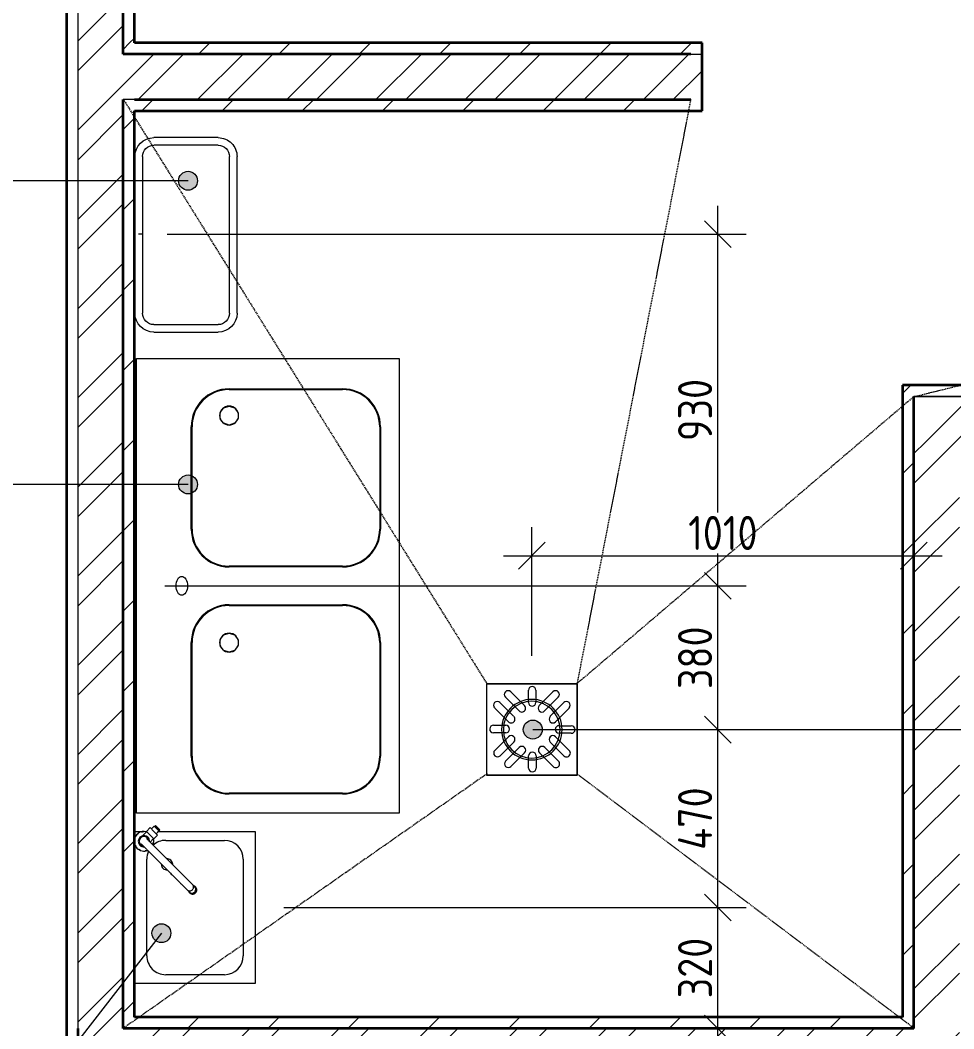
# Model space of a CAD drawing. Header units: millimetres. Extents: x -215207 to 92095, y -30385 to 123050.
# Drawn here: x 62177 to 64644, y 21255 to 23920 of the extents above; entities that cross this region are included whole.
import ezdxf

# ---------------------------------------------------------------- set-up
doc = ezdxf.new("R2010")
doc.units = ezdxf.units.MM
doc.linetypes.add('ADSK_Сверху', pattern=[4.5, 3, -1.5])
for name, color, linetype, lineweight in [('Аннотация', 7, 'Continuous', 20), ('Линии', 7, 'Continuous', 9), ('Обобщенные модели', 7, 'Continuous', 20), ('Размеры', 7, 'Continuous', 9), ('Сантехника', 7, 'Continuous', 20), ('Стены наружные', 7, 'Continuous', 20), ('Стены штриховка', 7, 'Continuous', 9)]:
    doc.layers.add(name, color=color, linetype=linetype, lineweight=lineweight)
for name, color, linetype, lineweight, true_color in [('вк 1 этаж_dwg', 7, 'Continuous', 9, 0x767676), ('ДОНМ_ТХ__ЭОМ_', 20, 'Continuous', 20, 0xff3f00), ('ТХ ВК Аннотации', 7, 'Continuous', 20, 0x4c9a9a)]:
    doc.layers.add(name, color=color, linetype=linetype, lineweight=lineweight, true_color=true_color)
doc.styles.add('GOST Common_2', font='GOST_Common.ttf', dxfattribs={"width": 0.9, "height": 90})
doc.dimstyles.new('ADSK_Основной_1_8_мм_синий', dxfattribs={"dimscale": 304.8, "dimtxt": 90.51435, "dimasz": 0.231955, "dimexe": 0.246063, "dimexo": 0.246063, "dimgap": 0.049213, "dimtad": 1, "dimdec": 0, "dimdsep": 46, "dimtxsty": 'GOST Common_2', "dimblk1": 'OBLIQUE', "dimblk2": 'OBLIQUE', "dimsah": 1, "dimcen": 0.09, "dimdle": 0.246063, "dimazin": 2, "dimtfac": 1, "dimtdec": 4, "dimtix": 1, "dimtmove": 0, "dimatfit": 3, "dimfxl": 0, "dimtvp": 1, "dimtolj": 1, "dimtzin": 0, "dimlwd": 20, "dimlwe": 20, "dimarcsym": 0})
doc.dimstyles.new('ADSK_Основной_1_8_мм_синий_маска', dxfattribs={"dimscale": 304.8, "dimtxt": 90.51435, "dimasz": 0.231955, "dimexe": 0.246063, "dimexo": 0.246063, "dimgap": 0.049213, "dimtad": 1, "dimdec": 0, "dimdsep": 46, "dimtxsty": 'GOST Common_2', "dimblk1": 'OBLIQUE', "dimblk2": 'OBLIQUE', "dimsah": 1, "dimcen": 0.09, "dimdle": 0.246063, "dimazin": 2, "dimtfac": 1, "dimtdec": 4, "dimtix": 1, "dimtmove": 0, "dimatfit": 3, "dimfxl": 0, "dimtvp": 1, "dimtolj": 1, "dimtzin": 0, "dimlwd": 20, "dimlwe": 20, "dimarcsym": 0})
pattern_1 = [(45, (42000, 8e-11), (-117.8655, 117.8655), []), (45, (42078.58, 8e-11), (-117.8655, 117.8655), [])]
pattern_2 = [(45, (42000, 8e-11), (-106.066, 106.066), [])]

# ---------------------------------------------------------------- blocks, each defined once
blk = doc.blocks.new('ADSK_ППР_Трап вертикальный - С гидрозатвором 240х240 D110-V12-План 1 этажа _Пищеблок_ - Привязка мокрых точек')
at = {"layer": 'Сантехника'}
for p, q in [((120, 120), (-120, 120)), ((-120, 120), (-120, -120)), ((120, -120), (120, 120)), ((-120, -120), (120, -120))]:
    blk.add_line(p, q, dxfattribs=at)
for radius, start, end in [(80, 0, 180), (75, 360, 180), (75, 109.9712, 115.0288), (75, 64.9712, 70.0288), (75, 155.4514, 160.0288), (75, 19.9712, 24.5486), (80, 180, 0), (75, 180, 360), (75, 199.9712, 205.0288), (75, 334.9712, 340.0288), (75, 244.9712, 250.0288), (75, 289.9712, 295.0288)]:
    blk.add_arc((0, 0), radius, start, end, dxfattribs=at)
blk = doc.blocks.new('ADSK_Ванна моечная 2-секционная - ГхШ 700х1200-7293717-План 1 этажа _Пищеблок_ - Привязка мокрых точек')
at = {"layer": 'Обобщенные модели', "lineweight": 9}
for p, q in [((-175, -250), (-170.4, -235.9)), ((-169.6, -234.9), (-158.2, -226.6)), ((-157.4, -226.2), (-142.6, -226.2)), ((-141.8, -226.6), (-130.4, -234.9)), ((-129.6, -235.9), (-125, -250)), ((425, -250), (429.6, -235.9)), ((430.4, -234.9), (441.8, -226.6)), ((442.6, -226.2), (457.4, -226.2)), ((458.2, -226.6), (469.6, -234.9)), ((470.4, -235.9), (475, -250)), ((-170.4, -264.1), (-175, -250)), ((-158.2, -273.4), (-169.6, -265.1)), ((-130.4, -265.1), (-141.8, -273.4)), ((-125, -250), (-129.6, -264.1)), ((429.6, -264.1), (425, -250)), ((441.8, -273.4), (430.4, -265.1)), ((469.6, -265.1), (458.2, -273.4)), ((475, -250), (470.4, -264.1)), ((-142.6, -273.8), (-157.4, -273.8)), ((457.4, -273.8), (442.6, -273.8))]:
    blk.add_line(p, q, dxfattribs=at)
at = {"layer": 'Сантехника'}
for p, q in [((-600, -5), (-600, 0)), ((600, 0), (600, -5)), ((-600, -5), (-600, -700)), ((-600, -5), (600, -5)), ((600, -700), (600, -5)), ((-450, -150), (-150, -150)), ((-450, -152), (-150, -152)), ((150, -150), (420.7, -150)), ((150, -152), (420.7, -152)), ((-550, -550), (-550, -250)), ((-548, -550), (-548, -250)), ((-52, -250), (-52, -550)), ((-50, -250), (-50, -550)), ((50, -550), (50, -250)), ((52, -550), (52, -250)), ((518.7, -250), (518.7, -550)), ((520.7, -250), (520.7, -550)), ((-150, -648), (-450, -648)), ((-150, -650), (-450, -650)), ((420.7, -648), (150, -648)), ((420.7, -650), (150, -650)), ((-600, -700), (600, -700))]:
    blk.add_line(p, q, dxfattribs=at)
at = {"layer": 'Сантехника', "flags": 128}
for points in [[(-25, -125), (-24.5, -122.1), (-23.1, -119.3), (-20.8, -116.7), (-17.7, -114.4), (-13.9, -112.5), (-9.6, -111.1), (-4.9, -110.3), (0, -110), (4.9, -110.3), (9.6, -111.1), (13.9, -112.5), (17.7, -114.4), (20.8, -116.7), (23.1, -119.3), (24.5, -122.1), (25, -125)], [(25, -125), (24.5, -127.9), (23.1, -130.7), (20.8, -133.3), (17.7, -135.6), (13.9, -137.5), (9.6, -138.9), (4.9, -139.7), (0, -140), (-4.9, -139.7), (-9.6, -138.9), (-13.9, -137.5), (-17.7, -135.6), (-20.8, -133.3), (-23.1, -130.7), (-24.5, -127.9), (-25, -125)]]:
    blk.add_lwpolyline(points, dxfattribs=at)
at = {"layer": 'Сантехника'}
for centre, radius, start, end in [((-450, -250), 100, 90, 180), ((-450, -250), 98, 90, 180), ((-150, -250), 100, 360, 90), ((-150, -250), 98, 0, 90), ((150, -250), 100, 90, 180), ((150, -250), 98, 90, 180), ((420.7, -250), 100, 0, 90), ((420.7, -250), 98, 0, 90), ((-150, -250), 25, 0, 180), ((450, -250), 25, 0, 180), ((-150, -250), 25, 180, 360), ((450, -250), 25, 180, 360), ((-450, -550), 100, 180, 270), ((-450, -550), 98, 180, 270), ((-150, -550), 100, 270, 0), ((-150, -550), 98, 270, 0), ((150, -550), 100, 180, 270), ((150, -550), 98, 180, 270), ((420.7, -550), 100, 270, 0), ((420.7, -550), 98, 270, 0)]:
    blk.add_arc(centre, radius, start, end, dxfattribs=at)
blk = doc.blocks.new('Рукомойник _П10_ - Тип 1-7305781-План 1 этажа _Пищеблок_ - Привязка мокрых точек')
at = {"layer": 'Обобщенные модели', "lineweight": 9}
for start, end in [(75, 81.9745), (75, 81.9745), (75, 81.9745), (188.0255, 195), (188.0255, 195), (188.0255, 195), (327.703, 335.3352), (327.703, 335.3352), (327.703, 335.3352), (8.0255, 15), (8.0255, 15), (8.0255, 15), (221.1897, 228.8103), (221.1897, 228.8103), (221.1897, 228.8103), (255, 261.9745), (255, 261.9745), (255, 261.9745), (294.6648, 302.297), (294.6648, 302.297), (294.6648, 302.297)]:
    blk.add_arc((-50, 40), 25, start, end, dxfattribs=at)
at = {"layer": 'Сантехника'}
for p, q in [((325, 335), (-75, 335)), ((-75, 335), (-75, 76)), ((325, 15), (325, 335)), ((-2.5, 302.5), (252.5, 302.5)), ((-52.5, 97.5), (-52.5, 252.5)), ((302.5, 252.5), (302.5, 97.5)), ((70.1, 174.2), (64, 168.1)), ((71.4, 176.8), (69.6, 175)), ((78.1, 154), (84.2, 160.1)), ((85, 159.6), (86.8, 161.4)), ((-91.9, 70.6), (-80.6, 81.9)), ((-79.9, 81.2), (-91.2, 69.9)), ((-80.6, 81.9), (-79.8, 81.2)), ((-79.9, 81.2), (-77.6, 78.9)), ((-91.2, 69.8), (-91.9, 70.6)), ((-88.9, 67.6), (-91.2, 69.9)), ((-89.6, 66.9), (-82.5, 59.8)), ((-77.6, 78.9), (-88.9, 67.6)), ((-86, 56.2), (-76.1, 66.1)), ((-86, 56.2), (-76.1, 46.3)), ((-69.8, 72.5), (-76.9, 79.6)), ((-76.1, 66.1), (-66.2, 76)), ((-76.1, 46.3), (-66.2, 56.2)), ((-56.3, 66.1), (-66.2, 76)), ((-66.2, 56.2), (-56.3, 66.1)), ((-47.9, 56.3), (-57, 65.4)), ((-75.4, 47), (-62.6, 34.1)), ((-75, 46.6), (-75, 45.5)), ((-75, 39.5), (-75, 15)), ((252.5, 47.5), (-2.5, 47.5))]:
    blk.add_line(p, q, dxfattribs=at)
at = {"layer": 'Сантехника', "flags": 128}
for points in [[(64, 168.1), (63.5, 167.7), (63, 167.2), (62.4, 166.5), (61.7, 165.8), (60.9, 165), (60, 164.2), (59, 163.2), (58, 162.1), (56.8, 160.9), (55.6, 159.7), (54.2, 158.4), (52.8, 157), (51.3, 155.5), (49.8, 153.9), (48.2, 152.3), (46.5, 150.6), (44.7, 148.8), (42.8, 147), (40.9, 145.1), (39, 143.1), (37, 141.1), (34.9, 139), (32.8, 136.9), (30.6, 134.8), (28.4, 132.6), (26.2, 130.3), (23.9, 128), (21.6, 125.7), (19.2, 123.4), (16.9, 121), (14.5, 118.6), (12.1, 116.2), (9.6, 113.8), (7.2, 111.4), (4.8, 108.9), (2.3, 106.5), (-0.1, 104.1), (-2.5, 101.6), (-4.9, 99.2), (-7.3, 96.8), (-9.7, 94.4), (-12.1, 92.1), (-14.4, 89.7), (-16.7, 87.4), (-19, 85.1), (-21.2, 82.9), (-23.4, 80.7), (-25.6, 78.5), (-27.7, 76.4), (-29.8, 74.4), (-31.8, 72.4), (-33.7, 70.4), (-35.6, 68.5), (-37.4, 66.7), (-39.2, 65), (-40.9, 63.3), (-42.5, 61.7), (-44, 60.1), (-45.5, 58.6), (-46.9, 57.3), (-48.2, 55.9), (-49.4, 54.7), (-50.6, 53.6), (-51.6, 52.5), (-52.6, 51.6), (-53.4, 50.7), (-54.2, 49.9), (-54.9, 49.2), (-55.5, 48.6), (-56, 48.1), (-56.4, 47.7), (-56.7, 47.4), (-56.9, 47.2), (-57, 47.1), (-57.1, 47.1)], [(-42.9, 32.9), (-42.9, 33), (-42.7, 33.1), (-42.5, 33.4), (-42.2, 33.7), (-41.7, 34.1), (-41.2, 34.7), (-40.6, 35.3), (-39.8, 36), (-39, 36.8), (-38.1, 37.7), (-37.1, 38.7), (-36, 39.8), (-34.9, 41), (-33.6, 42.2), (-32.3, 43.6), (-30.9, 45), (-29.4, 46.5), (-27.8, 48), (-26.2, 49.7), (-24.5, 51.4), (-22.7, 53.2), (-20.8, 55), (-18.9, 56.9), (-17, 58.9), (-14.9, 60.9), (-12.9, 63), (-10.7, 65.1), (-8.6, 67.3), (-6.4, 69.5), (-4.1, 71.7), (-1.8, 74), (0.5, 76.4), (2.8, 78.7), (5.2, 81.1), (7.6, 83.5), (10, 85.9), (12.4, 88.3), (14.9, 90.7), (17.3, 93.2), (19.7, 95.6), (22.2, 98), (24.6, 100.4), (27, 102.9), (29.4, 105.3), (31.8, 107.6), (34.1, 110), (36.5, 112.3), (38.8, 114.6), (41.1, 116.9), (43.3, 119.1), (45.5, 121.3), (47.6, 123.5), (49.7, 125.6), (51.8, 127.6), (53.8, 129.6), (55.7, 131.6), (57.6, 133.5), (59.4, 135.3), (61.2, 137), (62.8, 138.7), (64.5, 140.3), (66, 141.8), (67.4, 143.3), (68.8, 144.7), (70.1, 146), (71.3, 147.2), (72.5, 148.3), (73.5, 149.4), (74.5, 150.3), (75.3, 151.2), (76.1, 151.9), (76.8, 152.6), (77.3, 153.2), (77.8, 153.7), (78.1, 154)]]:
    blk.add_lwpolyline(points, dxfattribs=at)
at = {"layer": 'Сантехника'}
for centre, radius, start, end in [((-2.5, 252.5), 50, 90, 180), ((252.5, 252.5), 50, 360, 90), ((10.9, 100.9), 15, 90, 182.9845), ((10.9, 100.9), 15, 87.0326, 90), ((-2.5, 97.5), 50, 180, 222.004), ((10.9, 100.9), 15, 266.7523, 270), ((10.9, 100.9), 15, 270, 2.9674), ((252.5, 97.5), 50, 270, 0), ((-50, 40), 15, 85.711, 135), ((-50, 40), 26, 67.3883, 104.3766), ((-50, 40), 26, 165.6234, 268.713), ((-50, 40), 15, 135, 315), ((-50, 40), 12.5, 135, 315), ((-50, 40), 12.5, 99.5538, 135), ((-50, 40), 12.5, 315, 347.6951), ((-50, 40), 15, 315, 3.8753), ((-50, 40), 26, 315, 22.5396), ((-2.5, 97.5), 50, 244.8408, 270), ((-50, 40), 26, 282.5447, 315)]:
    blk.add_arc(centre, radius, start, end, dxfattribs=at)
for centre, major_axis, start_param, end_param in [((77.3, 167.3), (-7.7, 7.7), 5.513272, 6.629642), ((79.1, 169.1), (-7.7, 7.7), 4.712389, 6.556652), ((77.2, 167.2), (-7.07, 7.07), 5.517864, 6.283185), ((77.2, 167.2), (-7.07, 7.07), 4.974188, 5.497787), ((77.3, 167.3), (-7.7, 7.7), 2.794984, 3.91149), ((77.2, 167.2), (-7.07, 7.07), 4.712389, 4.954111), ((77.3, 167.3), (-7.7, 7.7), 4.712389, 4.975198), ((77.2, 167.2), (-7.07, 7.07), 4.470667, 4.712389), ((77.2, 167.2), (-7.07, 7.07), 3.141593, 3.906913), ((79.1, 169.1), (-7.7, 7.7), 2.868126, 4.712389), ((77.3, 167.3), (-7.7, 7.7), 4.449578, 4.712389), ((77.2, 167.2), (-7.07, 7.07), 3.926991, 4.45059)]:
    blk.add_ellipse(centre, major_axis=major_axis, ratio=0.971547, start_param=start_param, end_param=end_param, dxfattribs=at)
for points, knots in [([(78, 168), (77.2, 168.8), (75.2, 170.2), (71.8, 171.1), (68.3, 170.8), (65.2, 169.4), (63.6, 167.9), (63, 167)], [-1, -1, -1, -1, -0.8888889, -0.7777778, -0.6666667, -0.5555556, -0.4529032, -0.4529032, -0.4529032, -0.4529032]), ([(77, 153), (77.9, 153.6), (79.4, 155.2), (80.8, 158.3), (81.1, 161.8), (80.2, 165.2), (78.8, 167.2), (78, 168)], [-0.5472955, -0.5472955, -0.5472955, -0.5472955, -0.4444444, -0.3333333, -0.2222222, -0.1111111, 0, 0, 0, 0])]:
    blk.add_open_spline(points, degree=3, knots=knots, dxfattribs=at)
blk = doc.blocks.new('вк 1 этаж_dwg_трап-8125125-План 1 этажа _Пищеблок_ - Привязка мокрых точек')
at = {"layer": 'ТХ ВК Аннотации', "color": 7}
for p, q in [((34771.5, 62035.5), (34531.5, 62035.5)), ((34595.6, 62013.9), (34631.8, 61977.7)), ((34642.3, 61986), (34642.3, 62018.3)), ((34662.3, 62018.3), (34662.3, 61986)), ((34671, 61977.7), (34707.3, 62013.9)), ((34567.2, 61985.5), (34603.4, 61949.3)), ((34617.7, 61963.6), (34581.5, 61999.8)), ((34721.4, 61999.8), (34685.2, 61963.6)), ((34699.5, 61949.3), (34735.7, 61985.5)), ((34589.8, 61934.6), (34553.6, 61970.8)), ((34750.4, 61970.8), (34714.2, 61934.6)), ((34550.1, 61925.7), (34582.5, 61925.5)), ((34723.3, 61924.5), (34755.7, 61924.3)), ((34582.4, 61905.5), (34550, 61905.7)), ((34553.6, 61859.2), (34589.8, 61895.4)), ((34714.2, 61895.4), (34750.4, 61859.2)), ((34755.6, 61904.3), (34723.2, 61904.5)), ((34604, 61881.3), (34567.7, 61845)), ((34736.2, 61845), (34700, 61881.3)), ((34582, 61830.7), (34618.3, 61867)), ((34632.4, 61852.8), (34596.2, 61816.6)), ((34642.9, 61812.2), (34642.9, 61844.6)), ((34662.9, 61844.6), (34662.9, 61812.2)), ((34707.8, 61816.6), (34671.6, 61852.8)), ((34685.7, 61867), (34722, 61830.7))]:
    blk.add_line(p, q, dxfattribs=at)
at = {"layer": 'ТХ ВК Аннотации', "color": 7, "flags": 128}
blk.add_lwpolyline([(34532, 62035), (34532, 61795), (34772, 61795), (34772, 62035)], dxfattribs=at)
at = {"layer": 'ТХ ВК Аннотации', "color": 7}
for centre, start, end in [((34588.6, 62006.9), 45, 225), ((34652.3, 62018.3), 0, 180), ((34714.3, 62006.9), 315, 135), ((34560.1, 61978.4), 45, 225), ((34624.8, 61970.6), 225, 45), ((34652.3, 61986), 180, 0), ((34678.1, 61970.6), 135, 315), ((34742.8, 61978.4), 315, 135), ((34596.9, 61941.7), 225, 45), ((34707.1, 61941.7), 135, 315), ((34550.1, 61915.7), 89.6219, 269.6219), ((34582.5, 61915.5), 269.6219, 89.6219), ((34723.3, 61914.5), 89.6219, 269.6219), ((34755.6, 61914.3), 269.6219, 89.6219), ((34596.9, 61888.3), 315, 135), ((34707.1, 61888.3), 45, 225), ((34625.3, 61859.9), 315, 135), ((34678.7, 61859.9), 45, 225), ((34560.7, 61852.1), 135, 315), ((34652.9, 61844.6), 0, 180), ((34743.3, 61852.1), 225, 45), ((34589.1, 61823.7), 135, 315), ((34714.9, 61823.7), 225, 45), ((34652.9, 61812.2), 180, 0)]:
    blk.add_arc(centre, 10, start, end, dxfattribs=at)
for points, knots in [([(34533.5, 62033.5), (34533.3, 62033.7), (34533.1, 62033.9), (34532.8, 62034.2), (34532.5, 62034.5), (34532.3, 62034.7), (34532.2, 62034.8), (34532, 62035), (34531.9, 62035.1), (34531.7, 62035.3), (34531.6, 62035.4), (34531.5, 62035.5), (34531.5, 62035.5), (34531.5, 62035.5), (34531.5, 62035.5)], [0, 0, 0, 0, 0.142857, 0.285714, 0.357143, 0.428571, 0.5, 0.571429, 0.642857, 0.714286, 0.785714, 0.857143, 0.928571, 1, 1, 1, 1]), ([(34771.5, 62035.5), (34771.5, 62035.5), (34771.4, 62035.5), (34771.4, 62035.5), (34771.3, 62035.4), (34771.2, 62035.3), (34771.1, 62035.1), (34770.9, 62035), (34770.7, 62034.8), (34770.6, 62034.7), (34770.4, 62034.5), (34770.2, 62034.2), (34769.8, 62033.9), (34769.6, 62033.7), (34769.5, 62033.5)], [0, 0, 0, 0, 0.071429, 0.142857, 0.214286, 0.285714, 0.357143, 0.428571, 0.5, 0.571429, 0.642857, 0.714286, 0.857143, 1, 1, 1, 1]), ([(34532, 61795), (34532, 61795), (34532, 61795), (34532.1, 61795.1), (34532.2, 61795.2), (34532.3, 61795.3), (34532.4, 61795.4), (34532.5, 61795.5), (34532.7, 61795.7), (34532.9, 61795.9), (34533.1, 61796.1), (34533.3, 61796.3), (34533.6, 61796.6), (34533.9, 61796.9), (34534, 61797)], [0, 0, 0, 0, 0.071429, 0.142857, 0.214286, 0.285714, 0.357143, 0.428571, 0.5, 0.571429, 0.642857, 0.714286, 0.857143, 1, 1, 1, 1]), ([(34770, 61797), (34770.1, 61796.9), (34770.4, 61796.6), (34770.7, 61796.3), (34770.9, 61796.1), (34771.1, 61795.9), (34771.3, 61795.7), (34771.5, 61795.5), (34771.6, 61795.4), (34771.7, 61795.3), (34771.8, 61795.2), (34771.9, 61795.1), (34772, 61795), (34772, 61795), (34772, 61795)], [0, 0, 0, 0, 0.142857, 0.285714, 0.357143, 0.428571, 0.5, 0.571429, 0.642857, 0.714286, 0.785714, 0.857143, 0.928571, 1, 1, 1, 1])]:
    blk.add_open_spline(points, degree=3, knots=knots, dxfattribs=at)
blk = doc.blocks.new('вк 1 этаж_dwg_трапы-8125126-План 1 этажа _Пищеблок_ - Привязка мокрых точек')
blk.add_blockref('вк 1 этаж_dwg_трап-8125125-План 1 этажа _Пищеблок_ - Привязка мокрых точек', (-318690.1, -269.5))
blk = doc.blocks.new('вк 1 этаж_dwg_ed-8125120-План 1 этажа _Пищеблок_ - Привязка мокрых точек')
at = {"layer": 'ДОНМ_ТХ__ЭОМ_', "color": 7}
for p, q in [((-207, 270), (207, 270)), ((-207, 250), (207, 250)), ((-257, 50), (-257, 220)), ((-237, 50), (-237, 220)), ((237, 220), (237, 50)), ((257, 220), (257, 50)), ((207, 20), (-207, 20)), ((207, 0), (-207, 0))]:
    blk.add_line(p, q, dxfattribs=at)
for centre, radius, start, end in [((-207, 220), 50, 90, 180), ((207, 220), 50, 360, 90), ((-207, 220), 30, 90, 180), ((207, 220), 30, 360, 90), ((-207, 50), 50, 180, 270), ((-207, 50), 30, 180, 270), ((207, 50), 50, 270, 0), ((207, 50), 30, 270, 0)]:
    blk.add_arc(centre, radius, start, end, dxfattribs=at)
blk = doc.blocks.new('вк 1 этаж_dwg-8122296-План 1 этажа _Пищеблок_ - Привязка мокрых точек')
blk.add_blockref('вк 1 этаж_dwg_трапы-8125126-План 1 этажа _Пищеблок_ - Привязка мокрых точек', (292186, -54922.2))
at = {"extrusion": (0, 0, -1), "zscale": -1, "rotation": 270}
blk.add_blockref('вк 1 этаж_dwg_ed-8125120-План 1 этажа _Пищеблок_ - Привязка мокрых точек', (-7368.3, 8029.8), dxfattribs=at)
blk = doc.blocks.new('_Oblique')
at = {"color": 0, "linetype": 'ByBlock', "lineweight": -2}
blk.add_line((-0.5, -0.5), (0.5, 0.5), dxfattribs=at)
blk = doc.blocks.new('*D738')
at = {"layer": 'Defpoints', "color": 0, "transparency": 16777216}
for p in [(62799, 21575.3), (64020.6, 21575.3), (63970.6, 21255.3)]:
    blk.add_point(p, dxfattribs=at)
at = {"layer": 'Размеры', "color": 0, "lineweight": 20, "transparency": 16777216}
for p, q in [((64020.6, 21180.3), (64020.6, 21650.3)), ((62874, 21575.3), (64095.6, 21575.3)), ((64045.6, 21255.3), (64095.6, 21255.3))]:
    blk.add_line(p, q, dxfattribs=at)
at = {"layer": 'Размеры', "color": 0, "lineweight": 20, "transparency": 16777216, "xscale": 70.7, "yscale": 70.7, "zscale": 70.7}
for p, rotation in [((64020.6, 21575.3), 90), ((64020.6, 21255.3), 270)]:
    blk.add_blockref('_Oblique', p, dxfattribs=dict(at, rotation=rotation))
at = {"layer": 'Размеры', "color": 0, "lineweight": 20, "transparency": 16777216, "insert": (63960.6, 21415.3), "char_height": 90, "width": 204.348, "attachment_point": 5, "rotation": 90, "style": 'GOST Common_2'}
blk.add_mtext('\\A1;320', dxfattribs=at)
blk = doc.blocks.new('*D739')
at = {"layer": 'Defpoints', "color": 0, "transparency": 16777216}
for p in [(63649, 22045.3), (64020.6, 22045.3), (62799, 21575.3)]:
    blk.add_point(p, dxfattribs=at)
at = {"layer": 'Размеры', "color": 0, "lineweight": 20, "transparency": 16777216}
for p, q in [((64020.6, 21500.3), (64020.6, 22120.3)), ((63724, 22045.3), (64095.6, 22045.3)), ((62874, 21575.3), (64095.6, 21575.3))]:
    blk.add_line(p, q, dxfattribs=at)
at = {"layer": 'Размеры', "color": 0, "lineweight": 20, "transparency": 16777216, "xscale": 70.7, "yscale": 70.7, "zscale": 70.7}
for p, rotation in [((64020.6, 22045.3), 90), ((64020.6, 21575.3), 270)]:
    blk.add_blockref('_Oblique', p, dxfattribs=dict(at, rotation=rotation))
at = {"layer": 'Размеры', "color": 0, "lineweight": 20, "transparency": 16777216, "insert": (63960.6, 21810.3), "char_height": 90, "width": 213.552, "attachment_point": 5, "rotation": 90, "style": 'GOST Common_2'}
blk.add_mtext('\\A1;470', dxfattribs=at)
blk = doc.blocks.new('*D740')
at = {"layer": 'Defpoints', "color": 0, "transparency": 16777216}
for p in [(62484, 22425.3), (64020.6, 22425.3), (63649, 22045.3)]:
    blk.add_point(p, dxfattribs=at)
at = {"layer": 'Размеры', "color": 0, "lineweight": 20, "transparency": 16777216}
for p, q in [((64020.6, 21970.3), (64020.6, 22500.3)), ((62559, 22425.3), (64095.6, 22425.3)), ((63724, 22045.3), (64095.6, 22045.3))]:
    blk.add_line(p, q, dxfattribs=at)
at = {"layer": 'Размеры', "color": 0, "lineweight": 20, "transparency": 16777216, "xscale": 70.7, "yscale": 70.7, "zscale": 70.7}
for p, rotation in [((64020.6, 22425.3), 90), ((64020.6, 22045.3), 270)]:
    blk.add_blockref('_Oblique', p, dxfattribs=dict(at, rotation=rotation))
at = {"layer": 'Размеры', "color": 0, "lineweight": 20, "transparency": 16777216, "insert": (63960.6, 22235.3), "char_height": 90, "width": 204.348, "attachment_point": 5, "rotation": 90, "style": 'GOST Common_2'}
blk.add_mtext('\\A1;380', dxfattribs=at)
blk = doc.blocks.new('*D741')
at = {"layer": 'Defpoints', "color": 0, "transparency": 16777216}
for p in [(62490, 23354.8), (64020.6, 23354.8), (62484, 22425.3)]:
    blk.add_point(p, dxfattribs=at)
at = {"layer": 'Размеры', "color": 0, "lineweight": 20, "transparency": 16777216}
for p, q in [((64020.6, 22350.3), (64020.6, 23429.8)), ((62565, 23354.8), (64095.6, 23354.8)), ((62559, 22425.3), (64095.6, 22425.3))]:
    blk.add_line(p, q, dxfattribs=at)
at = {"layer": 'Размеры', "color": 0, "lineweight": 20, "transparency": 16777216, "xscale": 70.7, "yscale": 70.7, "zscale": 70.7}
for p, rotation in [((64020.6, 23354.8), 90), ((64020.6, 22425.3), 270)]:
    blk.add_blockref('_Oblique', p, dxfattribs=dict(at, rotation=rotation))
at = {"layer": 'Размеры', "color": 0, "lineweight": 20, "transparency": 16777216, "insert": (63960.6, 22890.1), "char_height": 90, "width": 204.348, "attachment_point": 5, "rotation": 90, "style": 'GOST Common_2'}
blk.add_mtext('\\A1;930', dxfattribs=at)
blk = doc.blocks.new('*D753')
at = {"layer": 'Defpoints', "color": 0, "transparency": 16777216}
for p in [(64539, 22555.1), (64539, 22505.1), (63529, 22165.3)]:
    blk.add_point(p, dxfattribs=at)
at = {"layer": 'Размеры', "color": 0, "lineweight": 20, "transparency": 16777216}
for p, q in [((63529, 22240.3), (63529, 22580.1)), ((63454, 22505.1), (64614, 22505.1)), ((64539, 22480.1), (64539, 22430.1))]:
    blk.add_line(p, q, dxfattribs=at)
at = {"layer": 'Размеры', "color": 0, "lineweight": 20, "transparency": 16777216, "xscale": 70.7, "yscale": 70.7, "zscale": 70.7, "rotation": 180}
blk.add_blockref('_Oblique', (63529, 22505.1), dxfattribs=at)
at = {"layer": 'Размеры', "color": 0, "lineweight": 20, "transparency": 16777216, "xscale": 70.7, "yscale": 70.7, "zscale": 70.7}
blk.add_blockref('_Oblique', (64539, 22505.1), dxfattribs=at)
at = {"layer": 'Размеры', "color": 0, "lineweight": 20, "transparency": 16777216, "insert": (64034, 22565.1), "char_height": 90, "width": 231.962, "attachment_point": 5, "style": 'GOST Common_2', "bg_fill": 3, "box_fill_scale": 1.1, "bg_fill_color": 256, "bg_fill_true_color": 13158600, "bg_fill_transparency": 0}
blk.add_mtext('\\A1;1010', dxfattribs=at)

msp = doc.modelspace()

# ---------------------------------------------------------------- hatches: boundary and pattern name
at = {"layer": 'Аннотация', "lineweight": 9, "true_color": 0x0000ff}
h = msp.add_hatch(color=5, dxfattribs=at)
edge = h.paths.add_edge_path()
edge.add_arc((62620.5, 23495.9), 25, 0, 360)
h = msp.add_hatch(color=5, dxfattribs=at)
edge = h.paths.add_edge_path()
edge.add_arc((62620.5, 22693.4), 25, 0, 360)
h = msp.add_hatch(color=5, dxfattribs=at)
edge = h.paths.add_edge_path()
edge.add_arc((63531.6, 22045.5), 25, 0, 360)
h = msp.add_hatch(color=5, dxfattribs=at)
edge = h.paths.add_edge_path()
edge.add_arc((62550.1, 21507.4), 25, 0, 360)
at = {"layer": 'Стены наружные', "lineweight": 9}
h = msp.add_hatch(dxfattribs=at)
h.set_pattern_fill('FP_13', color=256, style=0, pattern_type=2)
h.set_pattern_definition(pattern_1)
h.paths.add_polyline_path([(62350.5, 21255.3), (62449, 21255.3), (62449, 25450.4), (62329, 25450.4), (62329, 21255.3)])
h = msp.add_hatch(dxfattribs=at)
h.set_pattern_fill('FP_22', color=256, style=0, pattern_type=2)
h.set_pattern_definition(pattern_2)
h.paths.add_polyline_path([(62479, 23860.3), (62479, 25330.4), (62449, 25330.4), (62449, 23860.3)])
h = msp.add_hatch(dxfattribs=at)
h.set_pattern_fill('FP_22', color=256, style=0, pattern_type=2)
h.set_pattern_definition(pattern_2)
h.paths.add_polyline_path([(63541.8, 23830.3), (63949, 23830.3), (63949, 23860.3), (62449, 23860.3), (62449, 23830.3)])
h = msp.add_hatch(dxfattribs=at)
h.set_pattern_fill('FP_22', color=256, style=0, pattern_type=2)
h.set_pattern_definition(pattern_2)
h.paths.add_polyline_path([(63949, 23830.3), (63979, 23830.3), (63979, 23860.3), (63949, 23860.3)])
h = msp.add_hatch(dxfattribs=at)
h.set_pattern_fill('FP_13', color=256, style=0, pattern_type=2)
h.set_pattern_definition(pattern_1)
h.paths.add_polyline_path([(63979, 23710.3), (63979, 23830.3), (62449, 23830.3), (62449, 23710.3), (63949, 23710.3)])
h = msp.add_hatch(dxfattribs=at)
h.set_pattern_fill('FP_22', color=256, style=0, pattern_type=2)
h.set_pattern_definition(pattern_2)
h.paths.add_polyline_path([(62479, 21285.3), (62479, 23710.3), (62449, 23710.3), (62449, 21285.3)])
h = msp.add_hatch(dxfattribs=at)
h.set_pattern_fill('FP_22', color=256, style=0, pattern_type=2)
h.set_pattern_definition(pattern_2)
h.paths.add_polyline_path([(63979, 23680.3), (63979, 23710.3), (62479, 23710.3), (62479, 23680.3), (63541.8, 23680.3)])
h = msp.add_hatch(dxfattribs=at)
h.set_pattern_fill('FP_22', color=256, style=0, pattern_type=2)
h.set_pattern_definition(pattern_2)
h.paths.add_polyline_path([(68307.1, 22925.3), (69234, 22925.3), (69234, 22955.3), (65939, 22955.3), (65939, 22925.3), (67354.1, 22925.3)])
h.paths.add_polyline_path([(64509, 22925.3), (64689, 22925.3), (64689, 22955.3), (64509, 22955.3)])
h = msp.add_hatch(dxfattribs=at)
h.set_pattern_fill('FP_22', color=256, style=0, pattern_type=2)
h.set_pattern_definition(pattern_2)
h.paths.add_polyline_path([(64509, 21255.3), (64539, 21255.3), (64539, 22925.3), (64509, 22925.3), (64509, 21285.3)])
h = msp.add_hatch(dxfattribs=at)
h.set_pattern_fill('FP_13', color=256, style=0, pattern_type=2)
h.set_pattern_definition(pattern_1)
h.paths.add_polyline_path([(64539, 22805.3), (64689, 22805.3), (64689, 22925.3), (64539, 22925.3)])
h.paths.add_polyline_path([(65939, 22805.3), (69264, 22805.3), (69264, 22925.3), (65939, 22925.3), (65939, 22825.3)])
h = msp.add_hatch(dxfattribs=at)
h.set_pattern_fill('FP_13', color=256, style=0, pattern_type=2)
h.set_pattern_definition(pattern_1)
h.paths.add_polyline_path([(64539, 21105.3), (64659, 21105.3), (64659, 22805.3), (64539, 22805.3), (64539, 21135.3)])
h = msp.add_hatch(dxfattribs=at)
h.set_pattern_fill('FP_22', color=256, style=0, pattern_type=2)
h.set_pattern_definition(pattern_2)
h.paths.add_polyline_path([(63065.3, 21255.3), (64509, 21255.3), (64509, 21285.3), (62449, 21285.3), (62449, 21255.3), (62588.8, 21255.3)])
h = msp.add_hatch(dxfattribs=at)
h.set_pattern_fill('FP_13', color=256, style=0, pattern_type=2)
h.set_pattern_definition(pattern_1)
h.paths.add_polyline_path([(62329, 21135.3), (63174, 21135.3), (63174, 21210.3), (63574, 21210.3), (63574, 21135.3), (64539, 21135.3), (64539, 21255.3), (62329, 21255.3)])

# ---------------------------------------------------------------- linework, layer by layer
at = {"layer": 'Аннотация', "color": 5, "lineweight": 9, "true_color": 0x0000ff}
for p, q in [((62620.5, 23495.9), (61702.5, 23495.9)), ((62620.5, 22693.4), (62116.5, 22693.4)), ((63531.6, 22045.5), (64801.6, 22045.5)), ((62550.1, 21507.4), (62016.5, 20818.7))]:
    msp.add_line(p, q, dxfattribs=at)
for centre in [(62620.5, 23495.9), (62620.5, 22693.4), (63531.6, 22045.5), (62550.1, 21507.4)]:
    msp.add_circle(centre, 25, dxfattribs=at)
at = {"layer": 'Линии', "linetype": 'ADSK_Сверху'}
for p, q in [((62449.6, 23711.3), (63409.6, 22167.9)), ((66508.5, 23406.2), (64538.9, 22924.6)), ((63409.6, 21927.9), (62449.6, 21256.3)), ((63649.6, 21927.9), (64539.6, 21256.3))]:
    msp.add_line(p, q, dxfattribs=at)
at = {"layer": 'Линии', "color": 9, "linetype": 'ADSK_Сверху', "true_color": 0xc0c0c0}
for p, q in [((62500, 23354.8), (62490, 23354.8)), ((62500, 23354.8), (62490, 23354.8)), ((62484, 22425.3), (62479, 22425.3)), ((62484, 22425.3), (62479, 22425.3))]:
    msp.add_line(p, q, dxfattribs=at)
at = {"layer": 'Стены наружные', "lineweight": 35}
for p, q in [((62299, 25480.4), (62299, 21105.3)), ((62449, 23830.3), (62449, 25330.4)), ((62479, 23860.3), (62479, 25300.4)), ((63979, 23860.3), (62479, 23860.3)), ((63979, 23680.3), (63979, 23860.3)), ((63949, 23830.3), (62449, 23830.3)), ((62449, 21255.3), (62449, 23710.3)), ((62479, 23710.3), (63949, 23710.3)), ((62479, 21285.3), (62479, 23680.3)), ((62479, 23680.3), (63979, 23680.3)), ((64689, 22955.3), (64509, 22955.3)), ((64509, 22955.3), (64509, 21285.3)), ((64539, 21255.3), (64539, 22925.3)), ((64509, 21285.3), (62479, 21285.3)), ((62329, 21255.3), (62329, 21135.3)), ((64539, 21255.3), (62449, 21255.3))]:
    msp.add_line(p, q, dxfattribs=at)
at = {"layer": 'Стены штриховка'}
for p, q in [((62329, 25450.4), (62329, 21255.3)), ((63949, 23830.3), (63979, 23830.3)), ((62479, 23710.3), (62449, 23710.3)), ((64689, 22925.3), (64539, 22925.3)), ((64539, 22925.3), (64689, 22925.3))]:
    msp.add_line(p, q, dxfattribs=at)

# ---------------------------------------------------------------- block references
at = {"layer": 'вк 1 этаж_dwg', "color": 7}
msp.add_blockref('вк 1 этаж_dwg-8122296-План 1 этажа _Пищеблок_ - Привязка мокрых точек', (55381.8, 15323), dxfattribs=at)
at = {"layer": 'Сантехника'}
for name, p, rotation in [('ADSK_Ванна моечная 2-секционная - ГхШ 700х1200-7293717-План 1 этажа _Пищеблок_ - Привязка мокрых точек', (62479, 22425.3), 90.00000000000007), ('Рукомойник _П10_ - Тип 1-7305781-План 1 этажа _Пищеблок_ - Привязка мокрых точек', (62464, 21700.3), 269.9999999999999)]:
    msp.add_blockref(name, p, dxfattribs=dict(at, rotation=rotation))
msp.add_blockref('ADSK_ППР_Трап вертикальный - С гидрозатвором 240х240 D110-V12-План 1 этажа _Пищеблок_ - Привязка мокрых точек', (63529, 22045.3), dxfattribs=at)

# ---------------------------------------------------------------- dimensions: what is measured, and where the dimension line sits
at = {"layer": 'Размеры', "color": 5, "lineweight": 20, "true_color": 0x0000ff}
for base, p1, p2, override, picture, middle in [((64020.5851, 23354.8416), (62484.0228, 22425.2689), (62490.041, 23354.8416), {"dimpost": '<>', "dimfxl": 929.592168}, '*D741', (63960.5851, 22890.0553)), ((64020.6, 22425.3), (63649, 22045.3), (62484, 22425.3), {"dimpost": '<>', "dimfxl": 1225.408095}, '*D740', (63960.6, 22235.3)), ((64020.6, 22045.3), (62799, 21575.3), (63649, 22045.3), {"dimpost": '<>', "dimfxl": 971.287805}, '*D739', (63960.6, 21810.3)), ((64020.6, 21575.3), (63970.6, 21255.3), (62799, 21575.3), {"dimpost": '<>', "dimfxl": 1214.485817}, '*D738', (63960.6, 21415.3))]:
    dim = msp.add_linear_dim(base=base, p1=p1, p2=p2, angle=90, dimstyle='ADSK_Основной_1_8_мм_синий', override=override, dxfattribs=at)
    dim.commit()
    dim.dimension.update_dxf_attribs({"geometry": picture, "text_midpoint": middle})

# ---------------------------------------------------------------- next in the draw order: dimensions: what is measured, and where the dimension line sits
dim = msp.add_linear_dim(base=(64539, 22505.1), p1=(63529, 22165.3), p2=(64539, 22555.1), dimstyle='ADSK_Основной_1_8_мм_синий_маска', override={"dimpost": '<>', "dimfxl": 1082.606029}, dxfattribs=at)
dim.commit()
dim.dimension.update_dxf_attribs({"geometry": '*D753', "text_midpoint": (64034, 22565.1)})

# ---------------------------------------------------------------- next in the draw order: linework, layer by layer
at = {"layer": 'Линии', "linetype": 'ADSK_Сверху'}
for p, q in [((63649.6, 22167.9), (63950, 23711.3)), ((64539.6, 22926.3), (63649.6, 22167.9))]:
    msp.add_line(p, q, dxfattribs=at)

doc.saveas('drawing.dxf')
